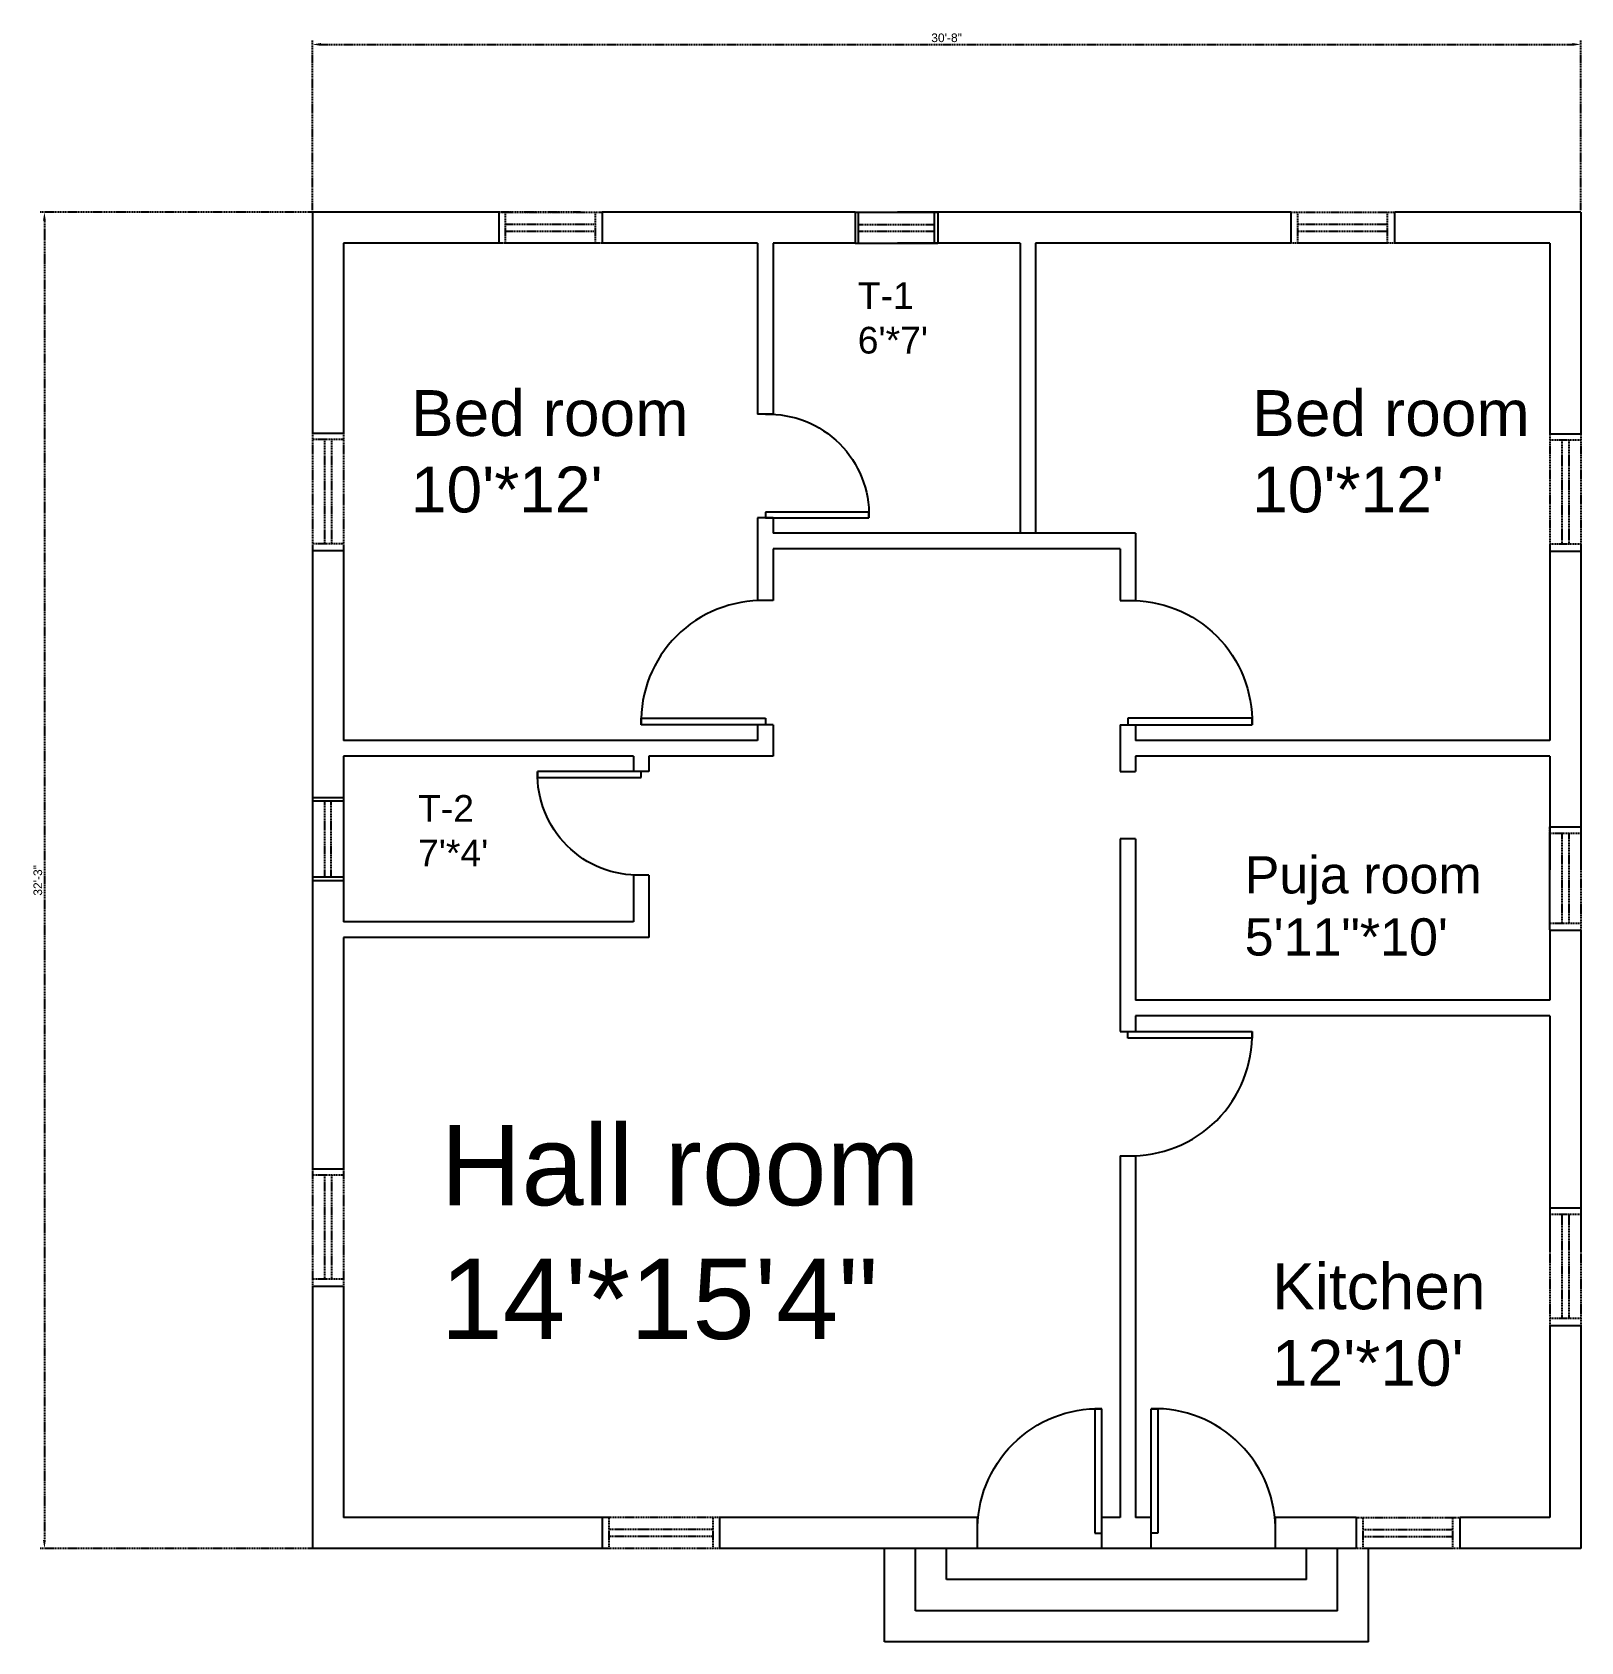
# Model space of a CAD drawing. Header units: feet. Extents: x -90 to 359, y -151 to 315.
import ezdxf

# ---------------------------------------------------------------- set-up
doc = ezdxf.new("R2010")
doc.units = ezdxf.units.FT
doc.header["$LTSCALE"] = 0.05
doc.linetypes.add('DASHED2', pattern=[9.525, 6.35, -3.175])
doc.linetypes.add('HIDDEN', pattern=[9.525, 6.35, -3.175])
for name, color, linetype in [('door', 71, 'Continuous'), ('main box', 140, 'Continuous'), ('main gate', 30, 'Continuous'), ('n wire', 1, 'DASHED2'), ('p wire', 2, 'DASHED2'), ('steps', 212, 'Continuous'), ('wall', 7, 'Continuous')]:
    doc.layers.add(name, color=color, linetype=linetype)
doc.styles.get("Standard").update_dxf_attribs({"font": 'arial.ttf'})
doc.dimstyles.new('ISO-25', dxfattribs={"dimtxt": 2.5, "dimasz": 2.5, "dimexe": 1.25, "dimexo": 0.625, "dimtad": 1, "dimdec": 0, "dimlunit": 4, "dimtxsty": 'Standard', "dimcen": 2.5, "dimadec": 0, "dimazin": 0, "dimtfac": 1, "dimtdec": 0, "dimtmove": 0, "dimatfit": 3, "dimfxl": 1, "dimarcsym": 0})

# ---------------------------------------------------------------- blocks, each defined once
blk = doc.blocks.new('door')
at = {"layer": 'door'}
for p, q in [((-36, 0), (-36, 2)), ((-36, 2), (0, 2)), ((0, 0), (-36, 0)), ((0, 2), (0, 0))]:
    blk.add_line(p, q, dxfattribs=at)
blk.add_arc((-1, 1), 35.01, 88.3634, 181.6366, dxfattribs=at)
blk = doc.blocks.new('win01')
for p, q in [((0, 0), (30, 0)), ((2, -9), (2, 0)), ((2, -3.5), (28, -3.5)), ((2, -3.5), (28, -3.5)), ((28, -9), (28, 0)), ((30, -9), (0, -9)), ((2, -5.5), (28, -5.5)), ((28, -9), (2, -9))]:
    blk.add_line(p, q)
blk = doc.blocks.new('win02')
for p, q in [((0, 0), (0, -34)), ((9, -1.85), (0, -1.85)), ((3.5, -1.85), (3.5, -32)), ((3.5, -1.85), (3.5, -32)), ((5.5, -1.85), (5.5, -32)), ((9, 0), (9, -34)), ((9, -32), (0, -32))]:
    blk.add_line(p, q)
blk = doc.blocks.new('ven 1')
for p, q in [((0, 0), (24, 0)), ((1, -9), (1, 0)), ((23, -9), (23, 0)), ((0, -9), (24, -9))]:
    blk.add_line(p, q)
at = {"linetype": 'HIDDEN'}
for p, q in [((1, -3.61), (23, -3.61)), ((1, -5.5), (23, -5.5))]:
    blk.add_line(p, q, dxfattribs=at)
blk = doc.blocks.new('*D11')
at = {"layer": 'Defpoints', "color": 0, "linetype": 'DASHED2', "transparency": 16777216}
for p in [(359.12, 311.93), (-8.38, 263.36), (359.12, 263.36)]:
    blk.add_point(p, dxfattribs=at)
at = {"layer": 'n wire', "color": 0, "linetype": 'DASHED2', "lineweight": -2, "transparency": 16777216}
for p, q in [((-8.38, 263.98), (-8.38, 313.18)), ((359.12, 263.98), (359.12, 313.18)), ((-5.88, 311.93), (356.62, 311.93))]:
    blk.add_line(p, q, dxfattribs=at)
at = {"layer": 'n wire', "color": 0, "linetype": 'DASHED2', "transparency": 16777216}
for points in [[(-5.88, 312.35), (-5.88, 311.52), (-8.38, 311.93)], [(356.62, 312.35), (356.62, 311.52), (359.12, 311.93)]]:
    blk.add_solid(points, dxfattribs=at)
at = {"layer": 'n wire', "color": 0, "linetype": 'DASHED2', "transparency": 16777216, "insert": (175.37, 313.84), "char_height": 2.5, "attachment_point": 5}
blk.add_mtext('30\'-8"', dxfattribs=at)
blk = doc.blocks.new('*D12')
at = {"layer": 'Defpoints', "color": 0, "linetype": 'DASHED2', "transparency": 16777216}
for p in [(69.88, 263.36), (-86.01, -123.64), (69.88, -123.64)]:
    blk.add_point(p, dxfattribs=at)
at = {"layer": 'n wire', "color": 0, "linetype": 'DASHED2', "lineweight": -2, "transparency": 16777216}
for p, q in [((69.26, 263.36), (-87.26, 263.36)), ((-86.01, 260.86), (-86.01, -121.14)), ((69.26, -123.64), (-87.26, -123.64))]:
    blk.add_line(p, q, dxfattribs=at)
at = {"layer": 'n wire', "color": 0, "linetype": 'DASHED2', "transparency": 16777216}
for points in [[(-86.43, 260.86), (-85.6, 260.86), (-86.01, 263.36)], [(-86.43, -121.14), (-85.6, -121.14), (-86.01, -123.64)]]:
    blk.add_solid(points, dxfattribs=at)
at = {"layer": 'n wire', "color": 0, "linetype": 'DASHED2', "transparency": 16777216, "insert": (-87.91, 69.86), "char_height": 2.5, "attachment_point": 5, "rotation": 90}
blk.add_mtext('32\'-3"', dxfattribs=at)

msp = doc.modelspace()

# ---------------------------------------------------------------- linework, layer by layer
at = {"layer": 'main box'}
for p, q in [((157.35, -150.64), (157.35, -123.64)), ((166.35, -141.64), (166.35, -123.64)), ((175.35, -132.64), (175.35, -123.64)), ((270.62, -123.64), (184.35, -123.64)), ((279.62, -132.64), (279.62, -123.64)), ((288.62, -141.64), (288.62, -123.64)), ((297.62, -150.64), (297.62, -123.64)), ((279.62, -132.64), (175.35, -132.64)), ((288.62, -141.64), (166.35, -141.64)), ((297.62, -150.64), (157.35, -150.64))]:
    msp.add_line(p, q, dxfattribs=at)
at = {"layer": 'wall'}
for p, q in [((45.62, 263.36), (-8.38, 263.36)), ((-8.38, 263.36), (-8.38, 199.36)), ((45.62, 263.36), (45.62, 254.36)), ((148.88, 263.36), (75.62, 263.36)), ((75.62, 263.36), (75.62, 254.36)), ((148.88, 263.36), (148.88, 254.36)), ((275.12, 263.36), (161.12, 263.36)), ((172.88, 263.36), (172.88, 254.36)), ((275.12, 263.36), (275.12, 254.36)), ((359.12, 263.36), (305.12, 263.36)), ((305.12, 263.36), (305.12, 254.36)), ((359.12, 263.36), (359.12, 199.17)), ((0.62, 254.36), (0.62, 199.36)), ((45.62, 254.36), (0.62, 254.36)), ((120.62, 254.36), (75.62, 254.36)), ((120.62, 254.36), (120.62, 204.86)), ((125.12, 254.36), (125.12, 204.86)), ((148.88, 254.36), (125.12, 254.36)), ((196.64, 254.36), (161.12, 254.36)), ((196.64, 254.36), (196.64, 170.36)), ((201.14, 254.36), (201.14, 170.36)), ((275.12, 254.36), (201.14, 254.36)), ((350.12, 254.36), (305.12, 254.36)), ((350.12, 254.36), (350.12, 199.17)), ((125.12, 204.86), (120.62, 204.86)), ((-8.38, 199.36), (0.62, 199.36)), ((350.12, 199.17), (359.12, 199.17)), ((125.12, 174.86), (120.62, 174.86)), ((120.62, 174.86), (120.62, 165.86)), ((125.12, 174.86), (125.12, 170.36)), ((230.12, 170.36), (125.12, 170.36)), ((230.12, 170.36), (230.12, 165.86)), ((-8.38, 165.36), (0.62, 165.36)), ((-8.38, 165.36), (-8.38, 93.86)), ((0.62, 165.36), (0.62, 110.36)), ((120.62, 165.86), (120.62, 150.86)), ((125.12, 165.86), (125.12, 150.86)), ((225.62, 165.86), (125.12, 165.86)), ((225.62, 165.86), (225.62, 150.86)), ((230.12, 165.86), (230.12, 150.86)), ((350.12, 165.17), (359.12, 165.17)), ((350.12, 165.17), (350.12, 110.36)), ((359.12, 165.17), (359.12, 72.86)), ((125.12, 150.86), (120.62, 150.86)), ((225.62, 150.86), (230.12, 150.86)), ((125.12, 114.86), (120.62, 114.86)), ((120.62, 114.86), (120.62, 110.36)), ((125.12, 114.86), (125.12, 105.86)), ((225.62, 114.86), (230.12, 114.86)), ((225.62, 114.86), (225.62, 101.36)), ((230.12, 114.86), (230.12, 110.36)), ((84.62, 110.36), (0.62, 110.36)), ((120.62, 110.36), (80.12, 110.36)), ((350.12, 110.36), (230.12, 110.36)), ((0.62, 105.86), (0.62, 93.86)), ((84.62, 105.86), (0.62, 105.86)), ((84.62, 105.86), (80.12, 105.86)), ((84.62, 105.86), (84.62, 101.36)), ((125.12, 105.86), (89.12, 105.86)), ((89.12, 105.86), (89.12, 101.36)), ((350.12, 105.86), (230.12, 105.86)), ((230.12, 105.86), (230.12, 101.36)), ((350.12, 105.86), (350.12, 72.86)), ((89.12, 101.36), (84.62, 101.36)), ((225.62, 101.36), (230.12, 101.36)), ((-8.38, 93.86), (0.62, 93.86)), ((350.12, 85.39), (359.12, 85.39)), ((225.62, 81.86), (225.62, 26.12)), ((230.12, 81.86), (230.12, 35.12)), ((89.12, 71.36), (84.62, 71.36)), ((84.62, 71.36), (84.62, 57.86)), ((89.12, 71.36), (89.12, 53.36)), ((-8.38, 69.86), (0.62, 69.86)), ((-8.38, 69.86), (-8.38, -13.64)), ((0.62, 69.86), (0.62, 57.86)), ((84.62, 57.86), (0.62, 57.86)), ((89.12, 53.36), (0.62, 53.36)), ((0.62, 53.36), (0.62, -13.64)), ((350.12, 55.42), (359.12, 55.42)), ((350.12, 55.42), (350.12, 35.12)), ((359.12, 55.42), (359.12, -37.72)), ((350.12, 35.12), (230.12, 35.12)), ((350.12, 30.62), (230.12, 30.62)), ((230.12, 30.62), (230.12, 26.12)), ((350.12, 30.62), (350.12, -37.72)), ((225.62, 26.12), (230.12, 26.12)), ((-8.38, -13.64), (0.62, -13.64)), ((225.62, -9.88), (230.12, -9.88)), ((225.62, -9.88), (225.62, -114.64)), ((230.12, -9.88), (230.12, -114.64)), ((350.12, -25.01), (359.12, -25.01)), ((-8.38, -47.64), (-8.38, -123.64)), ((-8.38, -47.64), (0.62, -47.64)), ((0.62, -47.64), (0.62, -114.64)), ((350.12, -59.01), (359.12, -59.01)), ((350.12, -59.01), (350.12, -114.64)), ((359.12, -59.01), (359.12, -123.64)), ((75.57, -114.64), (0.62, -114.64)), ((75.57, -114.64), (75.57, -123.64)), ((184.35, -114.64), (109.57, -114.64)), ((109.57, -114.64), (109.57, -123.64)), ((184.35, -123.64), (184.35, -114.64)), ((225.62, -114.64), (220.35, -114.64)), ((220.35, -123.64), (220.35, -114.64)), ((234.62, -114.64), (230.12, -114.64)), ((234.62, -123.64), (234.62, -114.64)), ((294.06, -114.64), (270.61, -114.64)), ((270.62, -123.64), (270.62, -114.64)), ((294.06, -114.64), (294.06, -123.64)), ((350.12, -114.64), (324.06, -114.64)), ((324.06, -114.64), (324.06, -123.64)), ((75.57, -123.64), (-8.38, -123.64)), ((184.35, -123.64), (109.57, -123.64)), ((234.62, -123.64), (220.35, -123.64)), ((294.06, -123.64), (270.62, -123.64)), ((359.12, -123.64), (324.06, -123.64))]:
    msp.add_line(p, q, dxfattribs=at)
at = {"layer": 'wall', "linetype": 'Continuous'}
msp.add_line((230.12, 81.86), (225.62, 81.86), dxfattribs=at)

# ---------------------------------------------------------------- block references
at = {"layer": 'door'}
msp.add_blockref('door', (122.87, 114.86), dxfattribs=at)
at = {"layer": 'door', "xscale": -1}
msp.add_blockref('door', (227.87, 114.86), dxfattribs=at)
at = {"layer": 'door', "xscale": -0.8333333333333334, "yscale": 0.8333333333333334, "zscale": 0.8333333333333334, "rotation": 180}
msp.add_blockref('door', (86.87, 101.36), dxfattribs=at)
at = {"layer": 'door'}
for p, rotation in [((227.87, 26.12), 180), ((234.62, -119.14), 270)]:
    msp.add_blockref('door', p, dxfattribs=dict(at, rotation=rotation))
at = {"layer": 'door', "xscale": -1, "rotation": 90}
msp.add_blockref('door', (220.35, -119.14), dxfattribs=at)
at = {"layer": 'main gate'}
msp.add_blockref('ven 1', (148.88, 263.36), dxfattribs=at)
at = {"layer": 'main gate', "rotation": 270}
msp.add_blockref('ven 1', (0.62, 93.86), dxfattribs=at)
at = {"layer": 'p wire'}
for name, p in [('win01', (45.62, 263.36)), ('win01', (275.12, 263.36)), ('win02', (-8.38, 199.36)), ('win02', (350.12, 199.17)), ('win02', (-8.38, -13.64)), ('win02', (350.12, -25.01)), ('win01', (294.06, -114.64))]:
    msp.add_blockref(name, p, dxfattribs=at)
at = {"layer": 'p wire', "rotation": 270}
for name, p in [('win01', (359.12, 85.49)), ('win02', (109.57, -114.64))]:
    msp.add_blockref(name, p, dxfattribs=at)
at = {"layer": 'steps', "xscale": -0.8333333333333334, "yscale": 0.8333333333333334, "zscale": 0.8333333333333334}
msp.add_blockref('door', (122.87, 174.86), dxfattribs=at)

# ---------------------------------------------------------------- texts
at = {"layer": 'steps', "linetype": 'DASHED2', "attachment_point": 1}
for s, width, gutter_width, insert, char_height in [("T-1\\P6'*7'", 95.4721, 38.7, (149.63, 243.06), 7.74), ("Bed room \\P10'*12' ", 382.1379, 66.39, (20.18, 211.83), 13.279), ("Bed room \\P10'*12' ", 382.1379, 66.39, (263.91, 211.83), 13.279), ("T-2\\P7'*4'", 95.4721, 38.7, (22.23, 94.56), 7.74), ('Puja room \\P5\'11"*10\' ', 310.4489, 53.94, (261.74, 76.86), 10.788), ('Hall room\\P14\'*15\'4"  ', 668.7012, 116.18, (28.75, -0.99), 23.2362), ("Kitchen \\P12'*10'", 382.1379, 66.39, (269.64, -41.07), 13.279)]:
    msp.add_mtext_dynamic_manual_height_columns(s, width=width, gutter_width=gutter_width, heights=[0], dxfattribs=dict(at, insert=insert, char_height=char_height))

# ---------------------------------------------------------------- dimensions: what is measured, and where the dimension line sits
at = {"layer": 'n wire', "linetype": 'DASHED2'}
dim = msp.add_linear_dim(base=(359.12216872, 311.93405539), p1=(-8.37783128, 263.35553092), p2=(359.12216872, 263.35553092), dimstyle='ISO-25', dxfattribs=at)
dim.commit()
dim.dimension.update_dxf_attribs({"geometry": '*D11', "text_midpoint": (175.37216872, 313.83634052)})
dim = msp.add_linear_dim(base=(-86.01, -123.64), p1=(69.88, 263.36), p2=(69.88, -123.64), angle=90, dimstyle='ISO-25', dxfattribs=at)
dim.commit()
dim.dimension.update_dxf_attribs({"geometry": '*D12', "text_midpoint": (-87.91, 69.86)})

doc.saveas('drawing.dxf')
